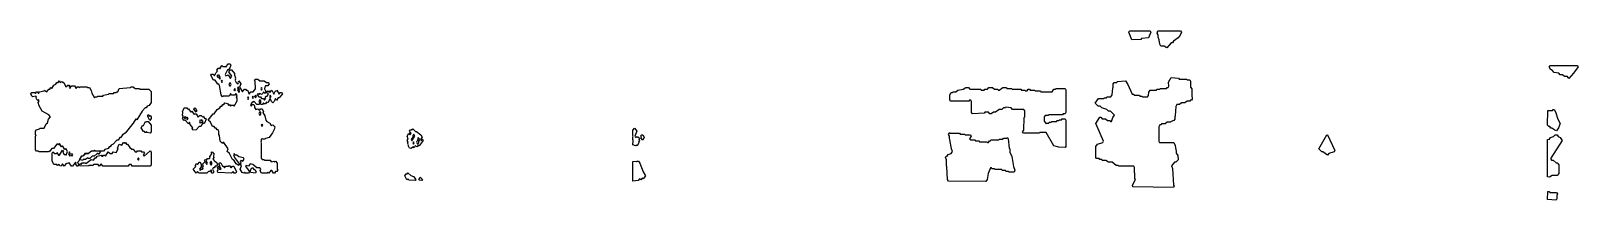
# Model space of a CAD drawing. Header units: millimetres. Extents: x 0 to 5005, y 0 to 548.
import ezdxf

# ---------------------------------------------------------------- set-up
doc = ezdxf.new("R2010")
doc.units = ezdxf.units.MM
doc.layers.add('K', color=7, linetype='Continuous')

msp = doc.modelspace()

# ---------------------------------------------------------------- linework, layer by layer
at = {"layer": 'K'}
for points in [[(3551.7, 543.6), (3554.2, 547.8), (3621, 547.8), (3623.6, 543.6), (3616, 525.7), (3592.7, 523), (3591, 520.2), (3561.7, 518.9), (3551.7, 543.6)], [(3655.9, 498.3), (3651.7, 505.2), (3650, 518.9), (3646.7, 527.2), (3646.7, 535.4), (3643.3, 540.9), (3645.9, 547.8), (3719.3, 547.8), (3721.9, 543.6), (3717.7, 534), (3711, 525.7), (3696, 514.8), (3692.7, 509.3), (3689.3, 509.3), (3674.3, 492.8), (3665.9, 498.3), (3655.9, 498.3)], [(652.5, 131.5), (642.5, 150.6), (635, 157.5), (638.3, 165.7), (624.2, 186.2), (621, 186.2), (619.3, 183.4), (611.7, 190.4), (610, 209.5), (608.3, 212.3), (608.3, 223.2), (605.9, 227.3), (602.6, 227.3), (599.2, 232.7), (595.9, 232.7), (592.6, 238.2), (587.5, 238.2), (580.9, 251.9), (573.3, 258.8), (589.2, 279.5), (592.6, 279.5), (602.5, 293.2), (610.9, 298.6), (614.2, 304.1), (617.6, 304.1), (620.9, 309.6), (624.2, 309.6), (627.6, 315.1), (636, 312.3), (639.3, 306.9), (642.6, 309.7), (645.9, 304.2), (647.6, 306.9), (656, 306.9), (657.6, 304.2), (666.7, 321.9), (666.7, 330), (665, 332.8), (666.7, 338.2), (662.6, 344.9), (659.3, 339.5), (649.2, 339.5), (645.9, 344.9), (641, 336.8), (622.6, 336.8), (619.3, 334), (615, 341), (610, 371.1), (607.6, 375.1), (604.2, 375.1), (595.9, 388.8), (590.9, 388.8), (581.7, 404), (584.2, 408.2), (589.3, 408.2), (594.2, 402.8), (599.2, 413.6), (603.3, 417.7), (601.7, 420.4), (605.9, 427.3), (609.3, 427.3), (610.9, 424.7), (617.6, 435.6), (621, 432.8), (629.3, 432.8), (630.9, 430.2), (637.6, 441), (644.3, 441), (646.9, 436.8), (643.5, 428.6), (639.3, 421.7), (636, 421.7), (628.6, 406.7), (631, 402.7), (637.7, 405.5), (644.3, 394.5), (645.9, 394.5), (650, 401.2), (640, 414.9), (644.2, 421.9), (649.3, 421.9), (658.5, 409.5), (658.5, 404), (661.9, 395.7), (660.2, 393), (661.9, 390.3), (660.2, 387.5), (664.4, 380.8), (669.3, 375.4), (671.7, 379.3), (670, 382.1), (672.6, 386.4), (678.6, 376.6), (675.2, 365.7), (684.3, 350.8), (690.9, 358.9), (694.3, 358.9), (696, 356.2), (701, 356.2), (706, 342.6), (710.9, 350.7), (719.2, 350.7), (726.7, 360.2), (725, 384.8), (723.3, 387.5), (725.9, 391.8), (734.3, 391.8), (741, 386.3), (754.3, 386.3), (762.6, 380.8), (767.7, 380.8), (770.2, 376.6), (766, 369.6), (759.3, 369.6), (756.9, 365.6), (755.2, 360.2), (760.2, 352), (757.6, 344.9), (752.6, 350.4), (747.7, 342.2), (739.3, 345), (737.6, 342.2), (734.3, 345), (731.9, 341), (737.7, 334.3), (742.7, 334.3), (746, 328.8), (752.7, 328.8), (755.9, 323.4), (760, 330), (758.3, 332.8), (760.9, 337), (764.2, 337), (768.3, 343.7), (765.9, 347.6), (764.3, 344.9), (761.7, 349.2), (764.3, 353.5), (767.6, 350.7), (769.3, 353.5), (772.6, 348), (779.3, 356.2), (785.9, 342.6), (790.9, 353.4), (794.2, 353.4), (796, 356.3), (802.6, 342.6), (805.9, 347.9), (811, 347.9), (813.6, 343.7), (802.7, 331.3), (799.3, 331.3), (794.3, 323), (791, 328.5), (786, 317.7), (782.6, 314.8), (778.4, 319), (774.3, 328.5), (766, 314.8), (762.6, 317.6), (759.3, 312.1), (754.2, 312.1), (752.6, 314.8), (749.3, 309.4), (744.2, 309.4), (741.7, 313.6), (743.3, 316.4), (743.3, 321.8), (740.9, 325.7), (736.9, 319.1), (740.2, 313.6), (737.7, 309.4), (730.9, 309.4), (721, 320.3), (719.3, 317.6), (716, 317.6), (710.2, 308.1), (712.6, 304.2), (715.9, 309.6), (721, 309.6), (723.5, 305.4), (723.5, 300), (727.7, 293.2), (734.3, 295.9), (739.3, 290.5), (742.6, 295.9), (747.7, 295.9), (751.9, 286.2), (750.2, 283.5), (756.9, 272.6), (760.2, 258.9), (762.7, 254.8), (772.7, 249.3), (777.6, 241.2), (782.6, 243.9), (788.6, 237), (786.9, 228.7), (781.9, 217.7), (771, 202.6), (759.3, 199.9), (757.7, 197.1), (749.2, 197.1), (747.6, 199.8), (745.2, 195.8), (745.2, 190.4), (743.6, 187.7), (745.2, 185), (745.2, 135.7), (747.7, 131.6), (754.3, 131.6), (756, 128.9), (774.3, 128.9), (777.7, 123.4), (786, 126.2), (787.6, 123.5), (791, 126.2), (796.9, 119.2), (796.9, 100.1), (798.6, 97.3), (796, 93.1), (791, 93.1), (787.7, 87.6), (784.2, 87.6), (779.2, 95.8), (776, 95.8), (769.3, 87.6), (766, 90.3), (764.3, 87.6), (745.9, 87.6), (741.7, 94.6), (743.3, 100), (740.9, 104.1), (730.9, 104.1), (717.6, 115), (709.3, 117.7), (704.3, 109.5), (696, 112.2), (693.6, 108.3), (701, 101.5), (706.9, 91.8), (704.3, 87.6), (692.6, 87.6), (690.9, 90.3), (689.3, 87.6), (683.4, 89), (676.7, 100), (681.7, 111), (678.3, 116.5), (680, 121.9), (678.3, 124.7), (680.9, 128.9), (685.9, 126.2), (690, 132.9), (687.5, 136.9), (672.6, 139.7), (665.9, 145.1), (660.9, 145.1), (657.6, 150.5), (655.2, 146.6), (658.5, 138.4), (675.2, 116.5), (672.6, 112.2), (664.2, 117.8), (657.5, 128.7), (652.5, 131.5)], [(613.3, 395.8), (607.6, 405.1), (605.9, 402.4), (604.3, 405.1), (601.9, 401.2), (604.3, 397.3), (605.9, 400.1), (610.9, 391.8), (613.3, 395.8)], [(4970.9, 399.8), (4962.6, 399.8), (4954.2, 405.2), (4947.6, 405.2), (4942.6, 410.7), (4927.6, 413.5), (4920.9, 421.7), (4917.6, 421.7), (4911.7, 431.4), (4914.2, 435.6), (5002.7, 435.6), (5005.2, 431.3), (4991, 410.8), (4975.9, 394.2), (4970.9, 399.8)], [(68.3, 127.4), (68.3, 152.1), (70.9, 156.3), (77.6, 150.8), (82.6, 150.8), (84.3, 153.6), (89.3, 145.3), (92.6, 145.3), (102.6, 161.8), (105.2, 157.5), (103.6, 154.8), (107.7, 148.1), (112.7, 148.1), (114.3, 145.5), (118.3, 157.5), (112.6, 167), (109.3, 164.2), (102.6, 175.2), (99.3, 172.5), (92.6, 183.4), (89.3, 177.9), (87.6, 180.7), (84.3, 180.7), (72.7, 167), (67.7, 167), (59.3, 156), (57.6, 158.7), (56, 156.1), (25.9, 156.1), (24.2, 158.8), (17.6, 158.8), (15, 163), (15, 206.9), (16.7, 209.6), (15, 212.3), (15, 223.3), (17.5, 227.5), (27.5, 230.2), (29.2, 232.9), (42.5, 232.9), (49.2, 246.6), (53.4, 250.7), (56.7, 261.6), (63.3, 269.8), (57.5, 276.6), (35.9, 287.5), (26.7, 305.4), (23.3, 316.4), (26.7, 321.8), (24.3, 325.7), (22.6, 323), (19.2, 325.9), (16.7, 330), (18.3, 332.8), (15.9, 336.8), (5.9, 334), (2.5, 336.8), (0, 343.7), (2.6, 347.9), (12.7, 347.9), (14.3, 345.3), (17.6, 350.7), (21, 350.7), (24.3, 345.3), (27.5, 350.7), (42.5, 353.4), (44.3, 356.2), (50.9, 350.7), (57.6, 358.9), (60.9, 358.9), (64.3, 364.4), (67.6, 361.7), (74.2, 372.6), (80.9, 375.3), (84.2, 380.8), (87.6, 380.8), (90.9, 386.4), (94.3, 380.8), (101, 383.6), (102.7, 380.8), (106, 380.8), (112.6, 367.2), (119.2, 372.6), (122.7, 372.6), (125.2, 368.4), (123.6, 365.6), (125.9, 361.7), (130.9, 369.8), (141, 369.8), (145.9, 361.7), (149.2, 367.1), (154.3, 367.1), (156, 364.4), (159.2, 367.1), (181, 367.1), (182.7, 364.4), (189.3, 364.4), (195.2, 354.7), (196.9, 346.5), (205.9, 331.6), (207.6, 334.3), (214.2, 334.3), (215.9, 337), (232.6, 337), (234.2, 339.7), (250.9, 342.5), (252.6, 345.2), (267.6, 345.2), (269.2, 347.9), (275.9, 347.9), (277.6, 350.7), (280.9, 350.7), (285.9, 361.6), (322.6, 364.4), (324.2, 367.1), (331, 367.1), (337.6, 361.6), (351, 361.6), (352.7, 358.9), (381, 358.9), (388.5, 352), (388.5, 316.3), (382.7, 306.7), (376, 304), (372.7, 298.5), (369.3, 298.5), (359.4, 287.5), (342.6, 260.1), (339.3, 262.8), (331, 249.2), (304.3, 216.3), (296, 210.9), (291, 202.6), (287.7, 202.6), (282.7, 194.4), (277.7, 194.4), (266, 180.7), (259.3, 178), (256, 172.5), (252.7, 172.5), (249.3, 167), (239.3, 164.3), (234.3, 158.8), (207.6, 158.8), (205.9, 161.5), (204.3, 158.8), (196, 158.8), (186, 150.6), (174.3, 150.6), (167.7, 142.4), (162.7, 142.4), (154.4, 126), (150.2, 121.9), (155.2, 113.7), (152.7, 109.5), (149.2, 109.5), (145, 116.5), (146.7, 119.2), (144.3, 123.1), (134.3, 109.5), (130.9, 109.5), (124.2, 120.5), (112.7, 117.8), (107.6, 109.4), (102.6, 117.6), (97.7, 109.5), (93.4, 110.9), (90.9, 115), (85.9, 112.2), (84.2, 115), (74.2, 115), (71.7, 119.2), (68.3, 127.4)], [(617.6, 388.7), (615.2, 384.8), (617.6, 380.9), (620, 384.8), (617.6, 388.7)], [(644.3, 380.5), (640.2, 373.9), (642.7, 369.8), (645.9, 369.8), (648.3, 373.9), (644.3, 380.5)], [(661.7, 357.4), (659.3, 361.3), (656.9, 357.4), (659.3, 353.5), (661.7, 357.4)], [(670.2, 360.2), (668.6, 357.4), (672.6, 348.1), (675, 352), (673.3, 357.4), (675, 360.2), (670.9, 366.8), (668.6, 362.9), (670.2, 360.2)], [(745.9, 356.2), (748.3, 360.2), (745.9, 364.1), (743.6, 360.2), (745.9, 356.2)], [(3309.2, 175.3), (3284.2, 219.1), (3264.3, 219.1), (3262.7, 216.3), (3210.9, 216.3), (3208.3, 220.5), (3211.7, 226), (3213.3, 267.1), (3215, 269.8), (3215, 288.9), (3212.6, 293), (3175.9, 293), (3170.9, 298.5), (3154.3, 301.2), (3152.7, 298.5), (3146, 298.5), (3141, 293), (3132.6, 293), (3121, 284.8), (3114.3, 284.8), (3106, 279.3), (3102.6, 279.3), (3097.6, 284.8), (3086, 284.8), (3084.3, 282), (3045.9, 279.3), (3043.3, 283.5), (3043.3, 319.1), (3040.9, 323.1), (3036, 323.1), (3034.3, 320.4), (2975.9, 320.4), (2973.3, 324.5), (2973.3, 341), (2977.6, 347.9), (2980.9, 347.9), (2982.6, 350.7), (2992.6, 350.7), (2999.2, 356.1), (3015.9, 358.9), (3024.2, 364.4), (3032.7, 364.4), (3037.7, 358.9), (3072.7, 358.9), (3074.3, 356.2), (3084.2, 356.2), (3085.9, 358.9), (3094.2, 358.9), (3099.2, 364.4), (3111, 364.4), (3117.6, 358.9), (3127.7, 358.9), (3129.3, 356.2), (3132.6, 356.2), (3144.2, 364.4), (3156, 364.4), (3157.7, 361.6), (3172.7, 361.6), (3174.3, 358.9), (3202.7, 358.9), (3204.3, 356.2), (3216, 356.2), (3217.7, 353.4), (3222.6, 353.4), (3225.9, 358.9), (3231, 358.9), (3232.7, 356.2), (3247.7, 356.2), (3249.3, 353.4), (3266, 353.4), (3267.7, 350.7), (3304.2, 350.7), (3309.2, 358.9), (3314.2, 358.9), (3315.9, 361.6), (3346, 361.6), (3348.5, 357.5), (3348.5, 283.5), (3346, 279.3), (3339.3, 279.3), (3337.7, 276.6), (3292.7, 276.6), (3291, 273.8), (3281, 273.8), (3278.5, 269.8), (3278.5, 256.1), (3284.3, 246.7), (3285.9, 249.4), (3292.6, 249.4), (3294.2, 252.1), (3300.9, 252.1), (3302.6, 254.8), (3317.6, 254.8), (3319.2, 257.6), (3325.9, 257.6), (3327.6, 260.3), (3334.2, 260.3), (3335.9, 263.1), (3346, 263.1), (3348.5, 258.9), (3348.5, 173.9), (3346, 169.8), (3325.1, 171.1), (3309.2, 175.3)], [(3563.3, 48), (3573.3, 67.2), (3571.7, 69.9), (3571.7, 86.3), (3570, 89.1), (3570, 105.5), (3567.6, 109.5), (3519.2, 109.5), (3517.6, 112.3), (3510.9, 112.3), (3497.6, 123.2), (3485.9, 123.2), (3477.6, 128.7), (3465.9, 128.7), (3464.2, 131.4), (3457.6, 131.4), (3455.9, 134.2), (3447.6, 134.2), (3445, 138.3), (3445, 174), (3450.9, 180.9), (3467.5, 186.4), (3470, 190.4), (3445, 247.9), (3457.6, 268.5), (3461, 268.5), (3466, 263.1), (3476, 263.1), (3482.6, 257.6), (3491, 257.6), (3492.7, 254.8), (3495.9, 254.8), (3500, 267.1), (3505, 275.3), (3492.6, 287.5), (3485.9, 287.5), (3480.9, 293), (3464.2, 298.5), (3459.2, 303.9), (3452.6, 303.9), (3443.3, 313.6), (3454.2, 328.8), (3470.9, 328.8), (3472.6, 331.5), (3479.2, 331.5), (3480.9, 334.3), (3494.2, 334.3), (3498.3, 341), (3500, 362.9), (3501.7, 365.7), (3501.7, 376.6), (3504.2, 380.8), (3512.6, 380.8), (3514.2, 383.5), (3541, 386.3), (3548.5, 373.9), (3562.7, 342.5), (3567.7, 342.5), (3569.3, 339.7), (3586, 339.7), (3587.7, 337), (3594.3, 337), (3596, 334.3), (3612.6, 334.3), (3615, 338.3), (3616.7, 349.2), (3620.9, 356.2), (3640.9, 356.2), (3642.6, 358.9), (3652.6, 358.9), (3654.2, 361.6), (3674.2, 361.6), (3675.9, 364.4), (3679.2, 364.4), (3681.7, 368.4), (3680, 382.1), (3689.2, 397.2), (3712.7, 394.5), (3714.3, 391.8), (3739.3, 391.8), (3741, 389), (3749.3, 389), (3751.9, 384.8), (3751.9, 365.7), (3755.2, 360.2), (3755.2, 335.5), (3756.9, 332.8), (3756.9, 327.3), (3754.3, 323.1), (3751, 323.1), (3749.3, 320.4), (3741, 320.4), (3732.6, 314.9), (3722.6, 314.9), (3716, 309.4), (3707.7, 309.4), (3703.5, 302.6), (3701.9, 272.5), (3700.2, 269.8), (3700.2, 261.6), (3697.7, 257.4), (3689.3, 254.7), (3687.7, 251.9), (3676, 251.9), (3669.3, 246.4), (3657.7, 246.4), (3656, 243.7), (3652.7, 243.7), (3648.5, 236.9), (3648.5, 190.4), (3651, 186.4), (3697.7, 186.4), (3701.9, 176.7), (3703.5, 163.1), (3705.2, 160.3), (3705.2, 152.1), (3710.2, 143.9), (3711.9, 130.1), (3704.3, 123.2), (3699.3, 123.2), (3690.2, 111), (3693.5, 102.8), (3696.9, 48.1), (3698.6, 45.3), (3696, 41.1), (3565, 42.4), (3563.3, 48)], [(702.6, 334), (700.2, 330), (702.6, 326.1), (705, 330), (702.6, 334)], [(720, 332.8), (717.6, 336.7), (715.2, 332.8), (717.6, 328.9), (720, 332.8)], [(726, 331.6), (730, 335.5), (727.6, 339.5), (723.6, 335.5), (726, 331.6)], [(771.9, 335.5), (774.3, 331.6), (776.7, 335.5), (774.3, 339.4), (771.9, 335.5)], [(372.7, 219.1), (369.2, 219.1), (367.6, 221.8), (364.2, 221.8), (356.7, 234.2), (360.9, 241.2), (364.2, 241.2), (370.9, 255), (372.6, 252.2), (374.2, 254.8), (379.3, 254.8), (388.5, 242.5), (388.5, 220.5), (386, 216.3), (375.9, 219.1), (374.3, 221.7), (372.7, 219.1)], [(379.3, 276.8), (382.6, 271.3), (386, 274.1), (388.5, 269.8), (388.5, 264.3), (384.3, 257.3), (376.7, 272.5), (379.3, 276.8)], [(509.3, 295.9), (517.6, 285), (521, 287.8), (527.6, 276.8), (529.2, 279.5), (534.3, 279.5), (541, 268.6), (545.9, 274), (551, 274), (555.9, 268.6), (557.6, 271.4), (562.6, 263.2), (564.3, 265.9), (566.9, 261.6), (561, 249.2), (557.6, 246.4), (555, 250.6), (556.7, 253.4), (552.6, 260.1), (549.3, 257.3), (547.6, 260), (545.2, 253.4), (547.6, 249.5), (549.2, 252.1), (552.7, 252.1), (555.2, 247.9), (549.3, 238.2), (544.3, 238.2), (534.3, 227.3), (523.4, 225.9), (521.7, 231.5), (523.3, 234.2), (515, 245.1), (512.6, 251.8), (509.3, 246.4), (497.6, 260.1), (496, 257.3), (490, 264.3), (493.3, 269.8), (490, 275.3), (491.7, 283.5), (490, 286.2), (495.9, 298.7), (504.3, 298.7), (506, 295.9), (509.3, 295.9)], [(501.7, 267.1), (499.3, 271), (495.2, 267.1), (497.6, 263.1), (501.7, 267.1)], [(505.9, 268.2), (503.6, 264.3), (505.9, 260.4), (508.3, 264.3), (505.9, 268.2)], [(529.2, 298.7), (531, 298.7), (536.9, 289), (534.3, 284.7), (526.7, 294.4), (529.2, 298.7)], [(743.3, 283.5), (740.9, 287.4), (736.9, 280.8), (740.9, 274.1), (743.3, 278), (743.3, 283.5)], [(4930.1, 225.9), (4920.9, 232.7), (4917.6, 232.7), (4914.2, 238.2), (4910.9, 238.2), (4906.7, 242.4), (4907.5, 290.4), (4922.6, 290.4), (4924.2, 293.2), (4927.7, 293.2), (4931.9, 286.3), (4940.2, 261.6), (4946.9, 247.9), (4941.9, 234.2), (4936, 224.5), (4930.1, 225.9)], [(745.2, 242.4), (747.6, 238.5), (750, 242.4), (747.6, 246.3), (745.2, 242.4)], [(1218.3, 184.9), (1220, 187.7), (1216.7, 193.1), (1220, 198.6), (1216.7, 206.8), (1222.6, 216.6), (1226, 211.1), (1230, 215.1), (1225, 223.3), (1227.6, 227.5), (1230.9, 227.5), (1232.6, 230.3), (1234.3, 227.6), (1235.9, 230.3), (1244.3, 222), (1247.6, 222), (1261, 211), (1265.2, 204.1), (1260.2, 195.9), (1262.6, 192), (1265.9, 197.4), (1268.6, 193.1), (1256, 175.2), (1252.6, 177.9), (1249.3, 172.5), (1242.7, 175.2), (1239.3, 169.7), (1237.6, 172.5), (1229.3, 167), (1225, 168.4), (1220, 176.7), (1221.7, 179.4), (1218.3, 184.9)], [(1241.7, 206.8), (1239.2, 213.5), (1235.2, 209.5), (1235.2, 204.1), (1230.2, 195.9), (1232.6, 192), (1241.7, 206.8)], [(1255, 190.4), (1258.3, 195.9), (1252.6, 202.6), (1250.2, 198.6), (1251.9, 195.9), (1246.9, 187.7), (1251, 181), (1255, 185), (1255, 190.4)], [(1948.3, 193.1), (1946.7, 195.8), (1946.7, 204.1), (1948.3, 206.8), (1946.7, 209.5), (1946.7, 226), (1952.6, 233), (1960.2, 223.3), (1953.6, 206.8), (1955.9, 202.9), (1957.6, 205.6), (1960.9, 202.9), (1962.6, 205.6), (1966, 202.8), (1968.6, 198.6), (1966.9, 195.9), (1968.6, 193.1), (1965.2, 187.7), (1966.9, 184.9), (1961, 175.2), (1957.6, 177.9), (1956, 175.2), (1946.7, 179.4), (1948.3, 193.1)], [(1975, 204.1), (1973.3, 206.8), (1975.9, 211), (1979.3, 211), (1983.6, 204.1), (1979.3, 194.3), (1973.3, 201.3), (1975, 204.1)], [(2965, 67.2), (2963.3, 108.2), (2961.7, 111), (2961.7, 130.1), (2958.3, 138.4), (2960.9, 142.6), (2964.2, 142.6), (2967.5, 148), (2977.5, 150.8), (2981.7, 157.6), (2978.3, 165.7), (2973.3, 195.8), (2971.7, 198.6), (2971.7, 206.8), (2968.3, 212.3), (2972.6, 219.3), (2974.3, 216.5), (3004.3, 216.5), (3006, 213.8), (3021, 213.8), (3022.7, 211), (3039.3, 211), (3041.9, 206.8), (3036.9, 198.6), (3039.3, 194.6), (3054.3, 194.6), (3056, 191.9), (3067.7, 191.9), (3069.3, 189.1), (3092.7, 189.1), (3094.3, 186.4), (3097.6, 186.4), (3100.9, 191.9), (3104.2, 191.9), (3105.9, 194.6), (3130.9, 194.6), (3132.6, 197.3), (3144.2, 197.3), (3145.9, 200.1), (3155.9, 200.1), (3159.3, 202.9), (3161.9, 198.6), (3165.2, 168.5), (3166.9, 165.8), (3166.9, 154.8), (3173.5, 141.1), (3178.5, 108.3), (3183.6, 97.3), (3181, 90.4), (3164.2, 90.4), (3162.6, 93.1), (3154.2, 93.1), (3152.6, 95.8), (3142.6, 95.8), (3140.9, 98.6), (3119.2, 98.6), (3117.6, 101.3), (3109.2, 101.3), (3107.6, 104.1), (3104.3, 104.1), (3096.9, 86.3), (3093.5, 67.2), (3089.3, 60.2), (2968.4, 61.6), (2965, 67.2)], [(4179.2, 156.1), (4175.9, 156.1), (4166.7, 165.7), (4192.6, 211), (4194.3, 211), (4218.6, 160.3), (4216, 156.1), (4199.3, 150.6), (4194.3, 145.1), (4179.2, 156.1)], [(4906.7, 75.3), (4906.7, 196), (4912.5, 197.3), (4915.9, 202.8), (4925.9, 205.5), (4930.9, 211), (4937.7, 211), (4941, 205.5), (4947.7, 202.8), (4953.6, 193.1), (4916.9, 135.6), (4916.9, 132.9), (4919.3, 128.9), (4924.3, 128.9), (4934.3, 120.7), (4937.7, 120.7), (4943.5, 113.8), (4943.5, 86.3), (4937.7, 79.4), (4921, 79.4), (4912.6, 73.9), (4906.7, 75.3)], [(125.9, 142.7), (128.3, 146.6), (124.3, 155.9), (121.9, 149.3), (125.9, 142.7)], [(130.2, 146.6), (132.6, 142.7), (135, 146.6), (132.6, 150.5), (130.2, 146.6)], [(177.6, 118), (194.3, 131.6), (202.6, 128.9), (207.6, 137.1), (210.9, 137.1), (214.2, 142.6), (227.7, 145.3), (229.3, 142.6), (232.6, 142.6), (234.2, 145.3), (237.6, 145.3), (240.9, 142.6), (249.3, 156.3), (256, 150.8), (262.6, 150.8), (265.9, 156.3), (275.9, 153.6), (281.7, 165.8), (280, 168.5), (285.9, 180.9), (294.2, 178.2), (299.2, 186.4), (302.7, 186.4), (304.3, 183.7), (305.9, 186.5), (309.3, 180.9), (312.7, 180.9), (319.4, 169.9), (326, 164.5), (331, 164.5), (337.7, 156.3), (342.6, 156.3), (344.2, 159), (356, 159), (357.7, 156.3), (364.3, 156.3), (366.9, 152.1), (363.6, 146.6), (366, 142.6), (386, 159.1), (388.5, 154.8), (388.5, 113.7), (386, 109.5), (327.6, 109.5), (324.2, 115), (317.7, 115), (314.3, 109.5), (232.6, 109.5), (227.6, 117.7), (220.9, 109.5), (217.6, 115), (202.7, 115), (201, 112.3), (187.7, 112.3), (186, 109.5), (158.4, 110.9), (156.7, 113.7), (159.3, 118), (162.6, 115.3), (165.9, 120.7), (176, 120.7), (177.6, 118)], [(158.3, 132.9), (164.2, 142.6), (172.6, 145.3), (177.6, 150.8), (185.9, 150.8), (195.9, 159), (204.2, 159), (205.9, 161.8), (207.7, 159), (221, 159), (223.6, 154.8), (219.3, 147.8), (217.6, 150.6), (214.3, 150.6), (204.3, 142.4), (197.7, 142.4), (191, 134.2), (185.9, 134.2), (184.2, 136.9), (176, 131.4), (169.3, 131.4), (167.7, 128.7), (160, 130.1), (158.3, 132.9)], [(577.6, 134.4), (580, 138.4), (578.3, 141.1), (585, 149.3), (583.3, 152.1), (585.9, 156.3), (591.9, 149.4), (590.2, 141.1), (591.9, 138.4), (588.6, 132.9), (596, 123.4), (599.3, 123.4), (603.6, 116.5), (601, 109.5), (596, 109.5), (592.7, 104.1), (589.3, 104.1), (586.9, 100), (591.9, 91.8), (589.3, 87.6), (585.9, 87.6), (583.3, 91.8), (585, 94.6), (582.6, 98.5), (579.3, 93.1), (574.3, 93.1), (569.3, 87.6), (544.2, 87.6), (539.3, 93), (534.3, 87.6), (525, 100.1), (533.3, 108.3), (531.7, 111), (535.9, 118), (539.3, 115.2), (546, 123.5), (550.2, 116.5), (550.2, 108.2), (545.2, 100), (547.6, 96.1), (550.9, 101.6), (554.3, 98.8), (556.7, 102.8), (555, 105.5), (558.3, 111), (555, 116.5), (563.3, 124.7), (561.7, 127.4), (564.3, 131.7), (567.6, 128.9), (570.9, 134.4), (577.6, 134.4)], [(1235.2, 184.9), (1237.6, 181), (1240, 184.9), (1237.6, 188.8), (1235.2, 184.9)], [(350, 132.9), (347.6, 136.8), (345.2, 132.9), (347.6, 129), (350, 132.9)], [(571.7, 119.2), (567.6, 125.9), (565.2, 121.9), (569.3, 115.3), (571.7, 119.2)], [(582.6, 125.9), (578.6, 119.2), (582.6, 112.6), (585, 116.5), (585, 121.9), (582.6, 125.9)], [(652.6, 109.7), (656, 109.7), (665.2, 91.8), (662.7, 87.6), (657.6, 87.6), (654.3, 93), (649.3, 87.6), (605, 89), (603.3, 94.6), (606.7, 100), (603.3, 105.5), (605.9, 109.8), (610.2, 105.5), (608.6, 102.8), (611, 98.8), (615, 102.8), (610, 108.2), (611.7, 111), (608.3, 116.5), (610.9, 120.7), (614.3, 120.7), (619.3, 109.7), (622.7, 109.7), (626, 104.3), (630.9, 109.7), (639.2, 109.7), (640.9, 112.5), (647.6, 104.3), (652.6, 109.7)], [(710, 91.8), (710, 97.3), (714.2, 104.3), (717.7, 104.3), (721, 98.8), (724.3, 98.8), (728.6, 91.8), (726, 87.6), (711.7, 89), (710, 91.8)], [(1946.7, 124.8), (1957.7, 126.2), (1959.3, 123.5), (1960.9, 126.2), (1966, 126.2), (1970.2, 119.3), (1980.2, 91.9), (1988.6, 78.1), (1981, 68.4), (1977.6, 71.2), (1972.6, 65.7), (1969.3, 68.4), (1964.3, 63), (1946.7, 61.6), (1946.7, 124.8)], [(1210, 78.1), (1214.2, 85.1), (1217.6, 85.1), (1219.3, 87.9), (1229.3, 79.6), (1237.7, 76.9), (1245.2, 67.2), (1242.7, 63), (1223.4, 64.4), (1219.3, 68.4), (1215.9, 65.7), (1210, 78.1)], [(1266.9, 67.2), (1264.3, 63), (1256.7, 64.4), (1255, 67.2), (1259.3, 74.2), (1266.9, 67.2)], [(4906.7, 1.4), (4907.5, 27.6), (4912.7, 27.6), (4914.3, 24.8), (4936, 24.8), (4938.6, 20.7), (4936.9, 15.1), (4936.9, 4.2), (4934.3, 0), (4906.7, 1.4)]]:
    msp.add_lwpolyline(points, close=True, dxfattribs=at)

doc.saveas('drawing.dxf')
